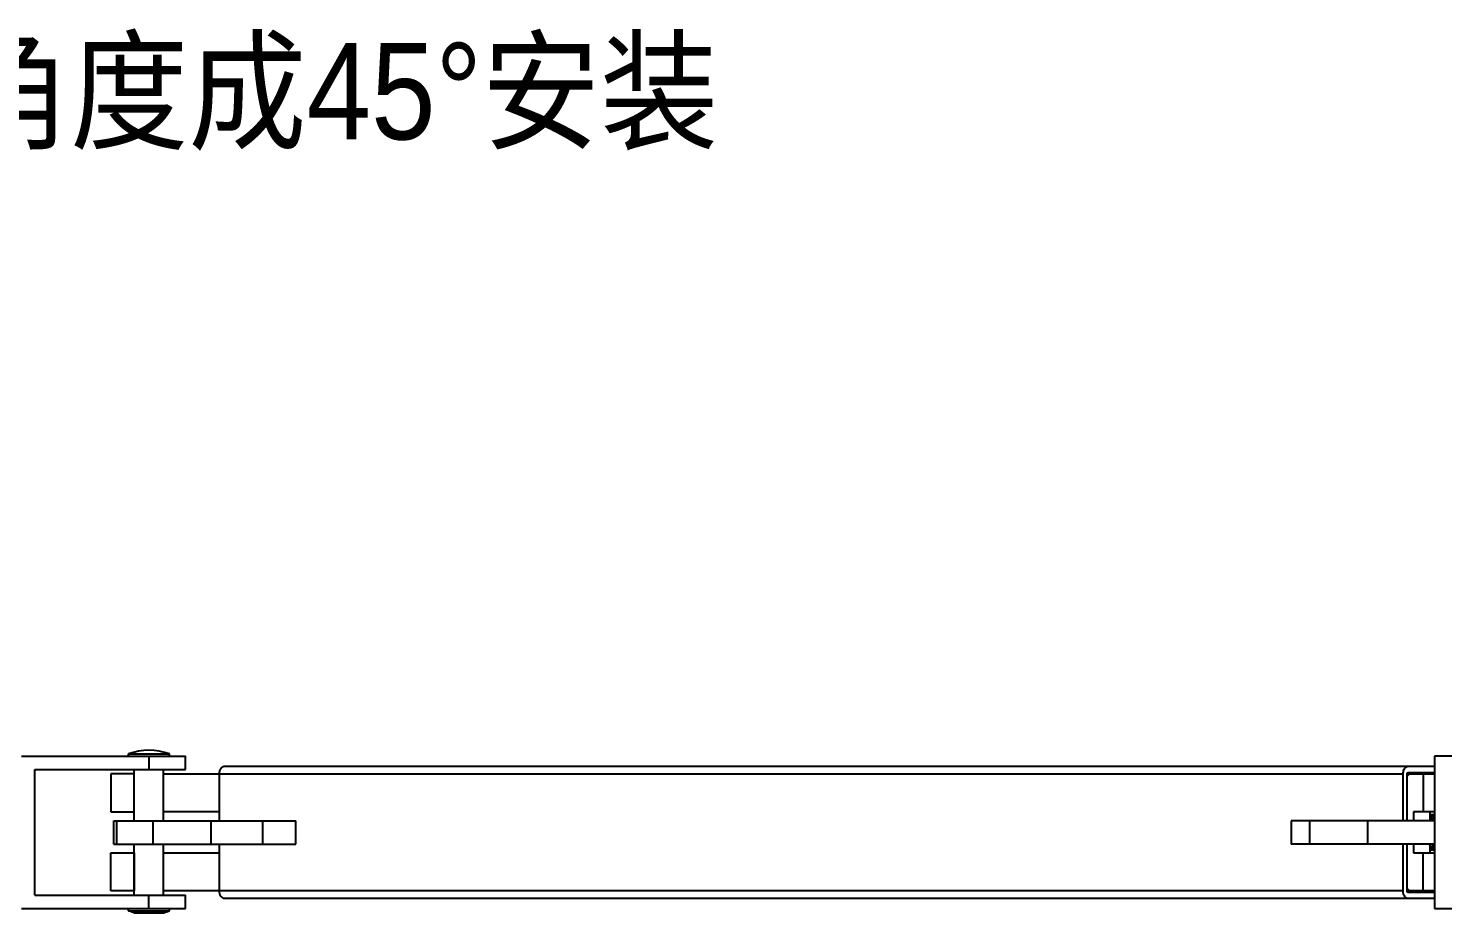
# Model space of a CAD drawing. Extents: x 1680110 to 2699828, y 269661 to 891349.
# Drawn here: x 2397658 to 2399860, y 705907 to 707284 of the extents above; entities that cross this region are included whole.
import ezdxf

# ---------------------------------------------------------------- set-up
doc = ezdxf.new("R2010")
doc.units = 0
doc.header["$LTSCALE"] = 1000
doc.header["$MEASUREMENT"] = 0
doc.layers.add('02___PRT_ALL_AXES', color=7, linetype='Continuous')
doc.styles.add('_TEL_DIM', font='SIMPLEX', dxfattribs={"width": 0.8, "height": 3.5, "bigfont": 'HZTXT'})

msp = doc.modelspace()

# ---------------------------------------------------------------- linework, layer by layer
at = {"color": 0, "linetype": 'Continuous'}
for p, q in [((2397647.7, 706150.6), (2397902.8, 706150.6)), ((2397845.9, 706150.6), (2397845.9, 706130.1)), ((2397902.8, 706130.1), (2397902.8, 706150.6)), ((2399847.7, 706134.6), (2397963.3, 706134.6)), ((2400250.5, 706150.6), (2399847.7, 706150.6)), ((2399847.7, 706150.6), (2399847.7, 705913.7)), ((2397668.2, 705934.2), (2397668.2, 706130.1)), ((2397668.2, 706130.1), (2397902.8, 706130.1)), ((2397786.7, 706123.3), (2397786.7, 706064)), ((2397823.1, 706123.3), (2397786.7, 706123.3)), ((2397822.7, 706064), (2397822.7, 706123.3)), ((2397868.7, 706123.3), (2399798.2, 706123.3)), ((2397955.3, 706123.3), (2397955.3, 706050.4)), ((2399798.2, 706123.3), (2399798.2, 706050.4)), ((2399804.7, 706123.3), (2399847.7, 706123.3)), ((2399804.7, 706050.4), (2399804.7, 706123.3)), ((2399806.3, 706125.5), (2399847.7, 706125.5)), ((2399829.9, 706123.3), (2399829.9, 706064)), ((2397786.7, 706064), (2397823.1, 706064)), ((2397791.2, 706013.9), (2397791.2, 706050.4)), ((2397791.2, 706050.4), (2398074.7, 706050.4)), ((2397795.9, 706013.9), (2397795.9, 706050.4)), ((2397852.7, 706013.9), (2397852.7, 706050.4)), ((2397955.3, 706064), (2397868.7, 706064)), ((2397942.9, 706013.9), (2397942.9, 706050.4)), ((2398023.2, 706013.9), (2398023.2, 706050.4)), ((2398074.7, 706013.9), (2398074.7, 706050.4)), ((2399847.7, 706050.4), (2399624.3, 706050.4)), ((2399624.3, 706050.4), (2399624.3, 706013.9)), ((2399653, 706050.4), (2399653, 706013.9)), ((2399743.2, 706050.4), (2399743.2, 706013.9)), ((2399847.7, 706064), (2399814.7, 706064)), ((2399840.1, 706059.4), (2399840.2, 706059.4)), ((2397791.2, 706013.9), (2398074.7, 706013.9)), ((2397955.3, 706013.9), (2397955.3, 705941)), ((2399847.7, 706013.9), (2399624.3, 706013.9)), ((2399798.2, 706013.9), (2399798.2, 705941)), ((2399804.7, 705941), (2399804.7, 706013.9)), ((2397786.7, 705941), (2397786.7, 706000.2)), ((2397786.7, 706000.2), (2397823.1, 706000.2)), ((2397822.7, 706000.2), (2397822.7, 705941)), ((2397868.7, 706000.2), (2397955.3, 706000.2)), ((2399814.7, 706000.2), (2399847.7, 706000.2)), ((2399829.9, 705941), (2399829.9, 706000.2)), ((2397823.1, 705941), (2397786.7, 705941)), ((2399798.2, 705941), (2397868.7, 705941)), ((2399847.7, 705941), (2399804.7, 705941)), ((2399847.7, 705938.7), (2399806.3, 705938.7)), ((2397647.7, 705913.7), (2397902.8, 705913.7)), ((2397668.2, 705934.2), (2397902.8, 705934.2)), ((2397845.9, 705913.7), (2397845.9, 705934.2)), ((2397902.8, 705913.7), (2397902.8, 705934.2)), ((2397963.3, 705929.6), (2399847.7, 705929.6)), ((2399847.7, 705913.7), (2400250.5, 705913.7))]:
    msp.add_line(p, q, dxfattribs=at)
for centre, radius, start, end in [((2399814.1, 706123.3), 15.9, 169.333, 180.0301), ((2399840.2, 706044.6), 14.9, 82.6677, 89.9838), ((2399818.7, 706035.6), 26.5, 34.6383, 35.9814), ((2399818.3, 706035.3), 27, 34.026, 34.6404), ((2399844.1, 706044.6), 14.9, 90.0177, 97.7118), ((2399840.1, 706044.3), 15.2, 75.7622, 82.658), ((2399840.1, 706043.9), 15.6, 72.5002, 75.7671), ((2399844.1, 706044.7), 14.8, 86.29, 89.9967), ((2399822.3, 706035.4), 26.8, 34.0237, 35.416), ((2399845, 706044.6), 14.9, 82.4739, 89.9828), ((2399844, 706044.5), 15, 80.5953, 86.2819), ((2399844, 706044.2), 15.2, 75.9398, 80.5941), ((2399848.9, 706044.5), 14.9, 94.6388, 97.5163), ((2399845, 706044.4), 15.1, 79.6225, 82.4804), ((2399837.7, 706017.9), 13.1, 280.6843, 285.3402), ((2399841.7, 706017.5), 12.7, 263.07, 269.9861), ((2399819.5, 706026.6), 24.9, 326.1506, 328.2417), ((2399821.5, 706025.9), 23.6, 322.0605, 327.1819), ((2399818.9, 706027), 25.6, 328.236, 329.1443), ((2399837.7, 706018.1), 13.3, 285.3332, 286.4047), ((2399820.1, 706026.9), 25.4, 327.1454, 329.0662), ((2399841.6, 706017.4), 12.6, 270.0047, 274.3395), ((2399842.6, 706017.5), 12.7, 270.0259, 278.8089), ((2399846.5, 706017.5), 12.7, 261.1705, 269.9739), ((2399842.6, 706017.9), 13.1, 278.8155, 285.3917), ((2399842.5, 706018.1), 13.3, 285.3782, 286.4026), ((2399842.3, 706018.6), 13.8, 286.4386, 292.9713), ((2399846.5, 706017.4), 12.6, 270.0047, 274.3392), ((2399846.5, 706017.5), 12.7, 274.3365, 275.599), ((2399847.4, 706017.3), 12.5, 270.0003, 271.1866)]:
    msp.add_arc(centre, radius, start, end, dxfattribs=at)
for points, knots in [([(2397963.3, 706134.6), (2397961.1, 706134.6), (2397956.3, 706131.3), (2397955.3, 706126.1), (2397955.3, 706123.3)], [0, 0, 0, 0, 0.440232, 1, 1, 1, 1]), ([(2399806.3, 706134.6), (2399804.5, 706134.6), (2399800.5, 706132.4), (2399798.9, 706128.4), (2399798.5, 706126.2)], [0, 0, 0, 0, 0.4468, 1, 1, 1, 1]), ([(2399804.7, 706123.3), (2399804.7, 706123.5), (2399804.8, 706124.5), (2399805.6, 706125.5), (2399806.3, 706125.5)], [0, 0, 0, 0, 0.29846, 1, 1, 1, 1]), ([(2399847.8, 706053.7), (2399847.2, 706054.3), (2399845, 706056.4), (2399842.3, 706058), (2399840.1, 706058.7)], [0, 0, 0, 0, 0.263007, 1, 1, 1, 1]), ([(2399840.1, 706055.4), (2399840.5, 706055.1), (2399842, 706053.8), (2399843.3, 706052.2), (2399844.2, 706051)], [0, 0, 0, 0, 0.242618, 1, 1, 1, 1]), ([(2399840.2, 706059.4), (2399841.5, 706059.4), (2399844.2, 706058.8), (2399846.6, 706057.6), (2399847.7, 706056.9)], [0, 0, 0, 0, 0.49066, 1, 1, 1, 1]), ([(2399840.2, 706058.3), (2399840.9, 706058), (2399843.7, 706056.6), (2399846.2, 706054.5), (2399847.7, 706052.7)], [0, 0, 0, 0, 0.238978, 1, 1, 1, 1]), ([(2399845.5, 706050.4), (2399845.2, 706051), (2399843.6, 706053.1), (2399841.7, 706055), (2399840.2, 706056.1)], [0, 0, 0, 0, 0.260528, 1, 1, 1, 1]), ([(2399847.7, 706057.5), (2399847.5, 706057.6), (2399846.5, 706058.1), (2399845.5, 706058.5), (2399844.7, 706058.8)], [0, 0, 0, 0, 0.253666, 1, 1, 1, 1]), ([(2399840.1, 706006.9), (2399840.8, 706007.3), (2399843.4, 706009.2), (2399845.4, 706011.7), (2399846.7, 706013.8)], [0, 0, 0, 0, 0.235297, 1, 1, 1, 1]), ([(2399847.8, 706010.1), (2399846.7, 706008.9), (2399844.4, 706006.9), (2399841.5, 706005.6), (2399840.1, 706005.2)], [0, 0, 0, 0, 0.519467, 1, 1, 1, 1]), ([(2399845.7, 706013.8), (2399845.3, 706013.2), (2399843.8, 706010.9), (2399841.8, 706008.8), (2399840.2, 706007.6)], [0, 0, 0, 0, 0.26441, 1, 1, 1, 1]), ([(2399841.4, 706005.3), (2399842, 706005.5), (2399844.3, 706006.3), (2399846.4, 706007.8), (2399847.7, 706009.1)], [0, 0, 0, 0, 0.239996, 1, 1, 1, 1]), ([(2399847.7, 706006.3), (2399847.3, 706006.1), (2399845.7, 706005.4), (2399843.9, 706004.9), (2399842.6, 706004.8)], [0, 0, 0, 0, 0.256497, 1, 1, 1, 1]), ([(2397955.3, 705941), (2397955.3, 705938.2), (2397956.3, 705933), (2397961.1, 705929.6), (2397963.3, 705929.6)], [0, 0, 0, 0, 0.559768, 1, 1, 1, 1]), ([(2399798.9, 705936.5), (2399799.5, 705934.7), (2399801.1, 705931.3), (2399804.7, 705929.6), (2399806.3, 705929.6)], [0, 0, 0, 0, 0.547859, 1, 1, 1, 1]), ([(2399806.3, 705938.7), (2399805.6, 705938.7), (2399804.8, 705939.8), (2399804.7, 705940.7), (2399804.7, 705941)], [0, 0, 0, 0, 0.70154, 1, 1, 1, 1])]:
    msp.add_open_spline(points, degree=3, knots=knots, dxfattribs=at)
msp.add_open_spline([(2399798.2, 705941), (2399798.2, 705939.5), (2399798.5, 705938), (2399798.9, 705936.5)], degree=3, dxfattribs=at)
at = {"layer": '02___PRT_ALL_AXES', "color": 0, "linetype": 'Continuous'}
for p, q in [((2397814, 706150.6), (2397814, 706154.2)), ((2397814, 706154.2), (2397877.8, 706154.2)), ((2397877.8, 706150.6), (2397877.8, 706154.2)), ((2397823.1, 706050.4), (2397823.1, 706130.1)), ((2397868.7, 706050.4), (2397868.7, 706130.1)), ((2399804.7, 706119.6), (2399808.3, 706123.3)), ((2399814.7, 706064), (2399814.7, 706050.4)), ((2399840.1, 706064), (2399840.1, 706050.4)), ((2397823.1, 705934.2), (2397823.1, 706013.9)), ((2397868.7, 705934.2), (2397868.7, 706013.9)), ((2399814.7, 706013.9), (2399814.7, 706000.2)), ((2399840.1, 706013.9), (2399840.1, 706000.2)), ((2399808.3, 705941), (2399804.7, 705944.6)), ((2397814, 705910), (2397814, 705913.7)), ((2397877.8, 705910), (2397877.8, 705913.7)), ((2397823.1, 705907.2), (2397814, 705910)), ((2397814, 705910), (2397877.8, 705910)), ((2397823.1, 705907.2), (2397868.7, 705907.2)), ((2397868.7, 705907.2), (2397877.8, 705910))]:
    msp.add_line(p, q, dxfattribs=at)
msp.add_arc((2397845.9, 706068.9), 91.1, 69.5127, 110.4873, dxfattribs=at)

# ---------------------------------------------------------------- texts
at = {"color": 4, "insert": (2396986.5, 707260.8), "char_height": 150, "width": 2004.75, "attachment_point": 1, "style": '_TEL_DIM'}
msp.add_mtext('\\fￋￎￌﾣﾤ|b0|i0|c134|p2;\\W0.9000000000;\\T1.0000000000;\\o\\l与垂直角度成45°安装', dxfattribs=at)

doc.saveas('drawing.dxf')
